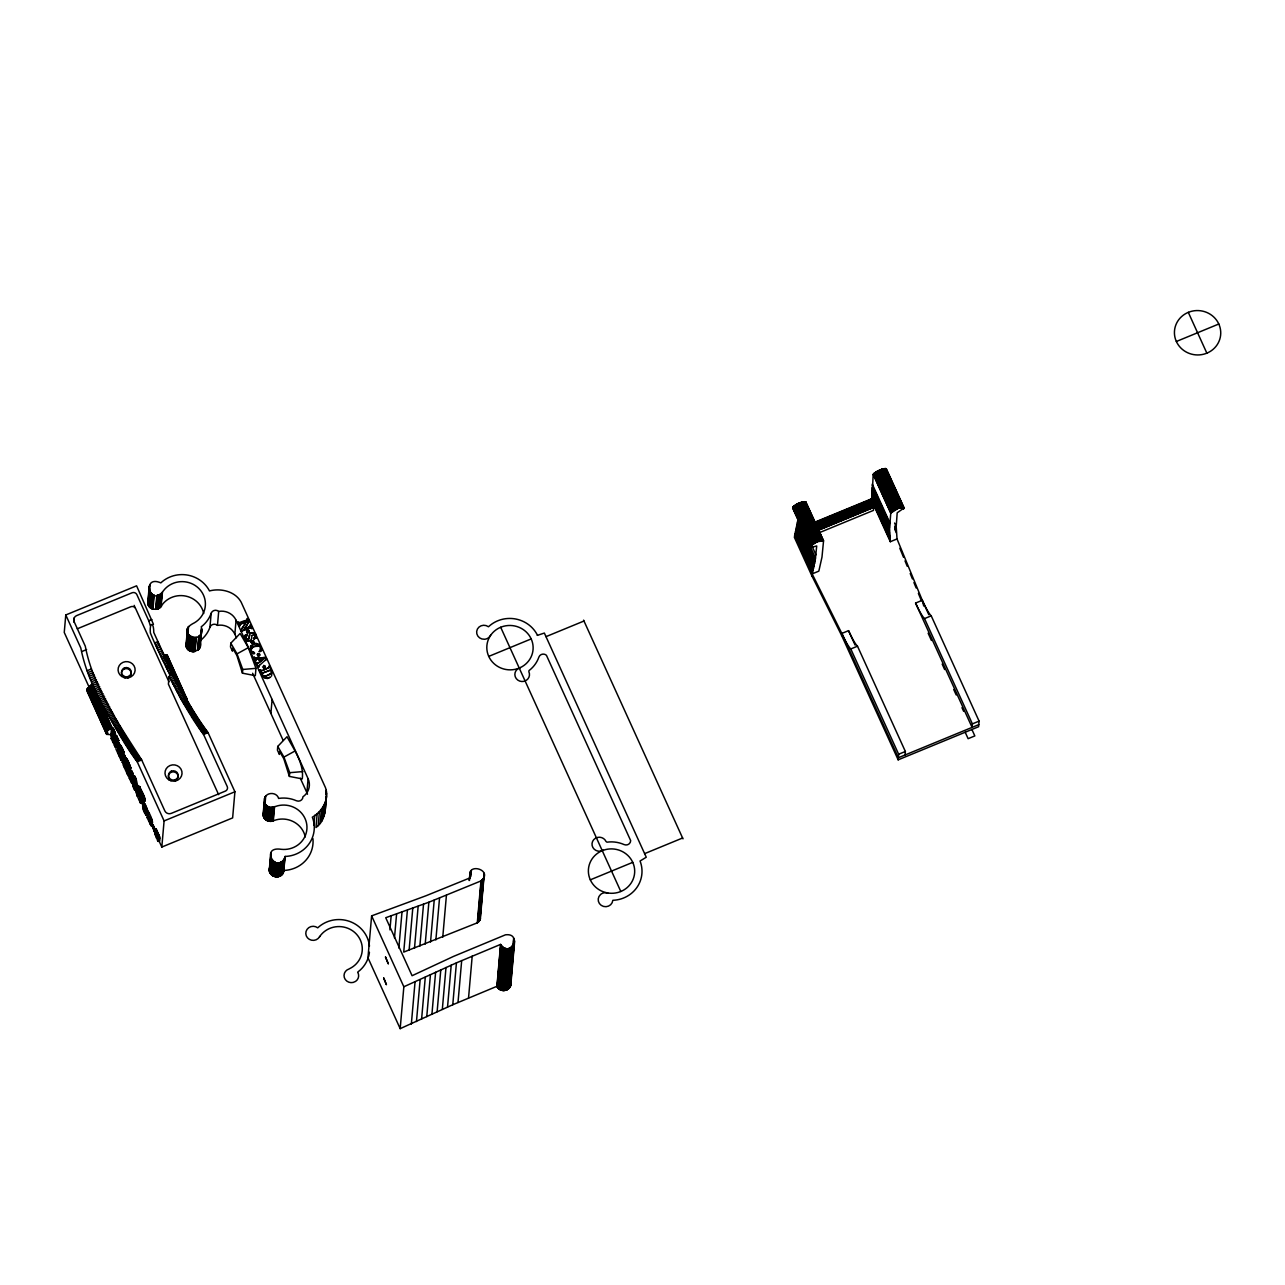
<?xml version="1.0" encoding="UTF-8"?>
<svg xmlns="http://www.w3.org/2000/svg" width="1285" height="1285" viewBox="0 0 1285 1285"><rect width="100%" height="100%" fill="white"/><g stroke="black" fill="none" stroke-linecap="round" stroke-linejoin="round"><path stroke-width="1.5" d="M124.549 758.343C123.215 752.4 122.798 759.467 125.625 757.588C123.537 755.114 118.991 753.315 119.28 747.549L120.388 747.099M261.626 650.467C261.867 647.271 261.803 652.587 259.249 651.543L260.55 648.556M126.364 762.824L126.589 761.86L130.588 770.582L127.697 761.395L130.829 768.334C127.841 771.225 124.436 762.053 128.355 762.037M140.531 791.785L141.719 791.287L143.486 795.656L141.045 796.555L142.426 798.611L140.531 791.785L140.354 794.981L142.892 800.491C149.06 802.338 140.049 789.456 139.824 786.757C137.672 786.243 140.579 794.323 138.362 790.741L139.487 790.291M139.294 789.536L140.418 789.086L139.824 786.757M793.407 508.619C792.235 504.925 802.177 501.022 805.984 502.114M890.328 541.708L889.493 529.308L890.762 513.117L898.247 508.33L904.078 507.944L897.187 512.811L896.207 526.545L897.026 538.945L890.328 541.708L872.756 503.029L872.081 496.942L873.19 474.438L881.703 469.298L885.847 468.623L885.991 470.214M143.872 803.671C144.932 801.872 147.02 809.116 147.711 810.739C147.614 815.268 146.811 804.571 144.434 807.205C151.212 824.536 139.92 808.297 143.727 805.55M118.124 739.437L117.674 743.613L118.606 745.653L119.939 745.252L118.702 742.312L116.598 743.115L116.903 739.855L118.124 739.437L118.702 740.529L117.578 740.979L117.015 739.887M142.635 805.695L144.803 811.574L143.02 803.302L146.667 812.57L147.807 811.927M155.597 832.23L155.646 831.154L154.521 831.62L156.69 837.804L155.919 833.419L156.915 835.362L156.979 834.367L154.65 830.174L155.967 828.954L159.436 836.246L159.565 840.984L158.392 839.555L161.814 847.056L232.633 817.902L234.914 791.769L208.042 732.627C185.297 702.012 169.427 666.947 153.75 632.397C153.815 621.651 149.349 621.86 150.377 632.927C155.662 646.339 165.428 665.566 169.925 674.898M113.819 739.742L113.498 742.553L113.289 738.377C113.257 740.497 115.891 739.421 114.413 737.911L114.606 742.087L114.927 739.277M130.829 768.334L127.472 759.853L126.396 758.503L125.095 759.001L133.463 781.376L132.339 781.842L128.388 771.402L128.323 775.883L131.745 783.352L133.126 783.127M115.586 743.389L115.248 746.874L111.136 738.522L111.57 733.59L112.694 733.141L116.18 741.027L115.056 741.477L115.586 743.389L116.71 742.923L116.453 741.83L115.329 742.296M116.71 742.923L116.533 745.718M154.521 831.62L157.589 840.583L159.565 840.984M254.976 636.83L254.221 634.565L252.085 635.224M112.004 728.707C114.301 725.752 114.124 735.454 112.775 731.55L111.666 732L112.341 733.141L112.004 728.499L116.18 740.835L115.586 736.353L116.694 735.903L118.702 740.529M117.417 738.393L116.694 735.903M114.22 731.39C115.457 736.642 112.502 737.863 113.096 731.84L114.22 731.39L116.598 743.115M260.566 648.106L260.309 647.174L260.55 648.395M250.254 626.293L250.27 626.02M250.029 648.925L250.655 651.334L250.912 645.696L255.795 643.255L259.65 644.797L261.626 649.391M254.864 636.91L253.948 638.886L256.036 638.115L256.004 636.107L256.133 637.007M270.011 866.652C265.112 875.872 281.865 881.349 283.744 871.262L285.077 856.453A30.487 29.202 5 0 0 312.335 817.18C321.668 812.008 329.908 799.254 325.426 787.544L241.162 602.167C235.075 590.988 220.153 588.048 209.503 590.939A30.487 29.202 5 0 0 160.834 582.876C140.82 574.299 150.57 608.704 163.597 590.522A23.178 22.198 5 0 1 199.962 589.654A23.178 22.198 5 0 1 192.621 623.755C174.005 634.34 206.58 646.467 201.263 626.791A30.487 29.202 5 0 0 211.174 613.25A4.642 4.449 5 0 1 218.691 611.419A15.677 15.018 5 0 1 236.071 620.237L308.095 778.694L306.874 792.652A15.677 15.018 5 0 1 307.484 794.242M239.829 624.301L239.765 625.104C242.512 620.286 255.265 617.796 239.813 624.59M805.856 501.953L823.557 540.792L821.982 557.112L818.834 571.134L812.136 573.897L811.943 576.001L841.659 635.529L898.167 759.837L978.608 726.716L979.09 721.126L931.223 615.836A25.202 3.437 67.6 0 1 922.277 600.304L897.026 538.945M814.786 522.192L870.941 499.062L871.696 500.797L873.607 506.643L873.447 510.402L819.107 532.777M153.461 624.333L136.596 585.815L65.776 614.969L64.25 632.445L89.725 688.487M73.775 622.036L74.128 618.053M111.136 738.522L112.261 738.056L110.687 734.651L106.687 734.377L87.155 691.41L88.312 690.559M106.687 734.377L87.219 690.671L88.376 689.868M107.346 734.281L87.284 689.981L88.44 689.178M88.488 688.471L87.348 689.274L88.472 688.824M106.719 733.992C107.731 733.092 107.844 731.663 106.944 731.55L87.412 688.583L92.102 683.877L111.634 726.844L110.912 735.084M91.813 687.17L92.102 683.877M106.944 731.55L87.444 688.23M113.658 736.642L111.666 732M112.775 731.55L111.65 732.209M118.702 742.312L116.389 744.192L115.955 749.107L119.071 755.949L120.18 755.484M117.578 740.979L115.586 736.353M124.34 668.971L124.436 667.911M120.164 752.978L119.055 753.444L118.091 749.107L119.296 751.741L121.561 750.745L120.951 748.85M119.071 755.949L117.931 750.986L119.055 753.444M119.296 751.741L116.389 744.192M119.585 757.074L120.019 752.159L122.316 759.869L121.079 760.367L119.585 757.074L120.694 756.608M120.404 751.275L117.513 743.726M121.079 760.367L121.272 758.134L123.585 765.876L124.693 765.41L125.127 760.495L123.633 757.202L122.316 759.869M128.243 677.564L128.339 676.504M123.585 765.876L124.002 760.945L122.509 757.652M127.408 774.293L124.292 767.45L124.725 762.535L125.85 762.069L128.837 768.639L127.633 770.084L126.428 767.45L127.552 767L128.596 770.39L128.5 771.321L127.392 768.864L126.267 769.329L127.408 774.293L128.612 772.847L127.392 768.864M130.925 770.341L127.392 771.787L126.428 767.45M127.633 770.084L124.725 762.535M131.086 775.192L131.439 779.24L131.6 778.244M132.339 781.842L130.556 777.907C129.608 775.578 133.03 773.184 133.254 776.815L132.146 777.264C132.757 768.061 136.692 793.568 138.266 785.81C142.266 789.006 134.7 788.396 138.443 785.553M203.721 613.491A23.178 22.198 5 0 0 185.988 596.144A23.178 22.198 5 0 0 162.376 604.48C159.87 611.274 148.658 610.712 147.759 603.259L149.205 586.394M132.018 783.593C133.463 780.766 128.243 779.208 131.343 779.112M147.887 603.982L149.622 585.366M148.112 604.689L149.783 585.044M148.401 605.38L149.638 588.723M132.74 786.034L133.865 785.569L135.648 789.52L134.54 789.97L132.74 786.034L133.174 781.103L134.299 780.654L135.487 783.272M148.578 605.701L149.799 591.742M133.367 782.372L132.194 779.561M148.771 606.022L149.992 592.064M148.98 606.327L150.2 592.369M149.205 606.632L150.425 592.658M134.009 783.93L134.299 780.654M149.446 606.922L150.666 592.947M149.702 607.195L150.923 593.22M149.976 607.452L151.196 593.477M150.265 607.693L151.485 593.734M134.54 789.97L134.716 787.866L137.109 795.64L138.218 795.174L137.334 790.002L138.555 790.034L137.431 787.577M138.266 785.81L134.797 786.966L132.275 778.758M132.146 777.264L133.11 779.449L132.548 777.618L134.122 777.088L135.728 780.637L135.985 782.292L134.78 782.726L134.25 781.714L135.375 781.248L134.234 781.906L136.772 787.496M150.554 607.933L151.791 593.959M150.875 608.142L152.096 594.184M151.196 608.351L152.417 594.377M134.797 786.966L136.082 784.589M151.518 608.528L152.754 594.57M151.871 608.704L153.092 594.73M152.224 608.849L153.445 594.891M152.578 608.994L153.798 595.019M152.947 609.106L154.168 595.132M137.897 787.046C136.499 782.469 136.965 776.718 132.419 774.759M140.531 803.157L139.294 799.27L140.515 797.728L141.736 801.712L140.531 803.157L137.415 796.314L137.848 791.399L138.973 790.934L141.96 797.503M142.137 796.363L141.013 796.828L138.362 790.741M155.597 609.379L156.818 595.421M155.967 609.347L157.188 595.389M156.352 609.299L157.573 595.324M156.722 609.218L157.943 595.26M157.091 609.122L158.312 595.164M140.595 799.72L141.703 799.254L140.515 800.651L139.551 796.314L140.756 798.949L141.864 798.483M140.756 798.949L137.848 791.399M157.461 609.01L158.681 595.051M143.486 795.656C144.884 801.663 139.487 793.102 141.719 791.287M157.814 608.881L159.035 594.923M158.167 608.737L159.388 594.778M158.505 608.576L159.725 594.602M158.842 608.383L160.063 594.425M159.163 608.19L160.384 594.232M159.469 607.982L160.689 594.007M159.774 607.741L160.994 593.782M160.047 607.5L161.268 593.541M160.32 607.243L161.541 593.284M160.577 606.97L161.798 593.011M160.818 606.697L162.038 592.722M161.043 606.391L162.472 592.128M146.667 812.57L144.546 807.109M145.799 810.947L145.414 808.891M151.132 825.982L147.084 817.565L147.518 812.65L148.626 812.184C149.783 813.357 155.051 825.95 150.425 821.741C150.65 827.267 153.863 825.789 151.534 821.292L152.465 822.737M147.084 817.565L148.193 817.115L148.626 812.184M149.124 818.529L150.345 816.971C152.77 819.91 146.635 819.589 150.714 817.822M150.345 816.971L150.779 819.107M154.859 829.419L155.196 830.624L154.088 831.09L151.903 825.259L153.011 824.809L157.702 835.057L158.264 841.514M185.506 699.618L186.662 698.799L167.178 655.141L163.998 655.254L176.206 682.11M155.196 830.624L153.011 824.809M154.088 831.09L156.336 829.339M156.915 832.23L155.967 828.954M157.493 833.499L158.119 834.688M161.814 847.056L164.094 820.922L137.222 761.78C114.686 726.684 88.842 689.001 80.81 648.058L65.776 614.969M171.258 772.205L171.355 771.145A4.883 4.674 5 0 1 178.165 775.899A4.883 4.674 5 0 1 170.503 779.24A4.883 4.674 5 0 1 171.258 771.193M199.946 641.89C204.347 651.286 187.289 655.8 186.004 645.648L187.514 628.429M186.148 646.371L187.787 627.739M186.389 647.062L188.14 627.096M186.534 647.415L187.755 633.441M187.819 632.766L188.172 628.783M186.871 648.074L187.915 633.778M188.044 632.461L188.558 626.486M175.178 780.798L175.258 779.738M187.064 648.379L188.285 634.421M187.289 648.684L188.51 634.726M187.514 648.989L188.734 635.015M187.755 649.262L188.991 635.304M188.028 649.535L189.248 635.577M188.301 649.792L189.521 635.834M188.59 650.033L189.811 636.075M188.895 650.258L190.116 636.3M189.2 650.483L190.421 636.509M189.537 650.676L190.758 636.701M189.875 650.852L191.096 636.894M190.212 651.013L191.433 637.055M190.565 651.158L191.786 637.199M185.442 700.309L186.598 699.506L185.474 699.956M167.178 655.141L186.678 698.462L181.827 700.55L180.285 697.755L169.09 676.44L173.539 674.609M190.919 651.286L192.14 637.328M191.288 651.399L192.509 637.44M191.658 651.495L192.879 637.521M192.043 651.559L193.264 637.601M192.413 651.607L193.633 637.649M192.798 651.656L194.019 637.681M193.184 651.656L194.404 637.697M193.569 651.656L194.79 637.697M193.955 651.64L195.175 637.665M194.324 651.591L195.545 637.633M194.71 651.527L195.93 637.569M195.079 651.447L196.3 637.488M197.488 650.387L198.709 636.412M197.794 650.162L199.014 636.203M198.099 649.921L199.32 635.963M198.372 649.68L199.593 635.722M198.645 649.423L199.866 635.449M198.886 649.134L200.348 634.886M199.336 648.556L200.572 634.581M199.544 648.25L200.958 633.955M201.086 632.605L201.424 628.606M199.898 647.592L201.536 628.959M200.171 646.917L201.697 629.682M200.042 640.765A30.487 29.202 5 0 0 209.953 627.225L211.174 613.25M236.456 637.762L234.85 634.212A15.677 15.018 5 0 0 217.47 625.377L218.691 611.419M230.818 643.175L230.497 646.901L232.457 651.19L232.713 648.283L236.874 655.462L242.447 673.179L255.329 675.669L255.972 668.345L248.326 647.64L240.118 633.473L230.818 643.175L237.018 653.856L242.769 669.469L242.447 673.179M234.85 634.212L236.071 620.237M237.837 622.181L239.444 626.068M238.737 622.839C260.116 614.76 241.05 626.18 238.368 621.972M241.837 631.337C236.456 631.594 266.541 622.695 241.869 631.047M246.591 621.121L242.206 628.381L245.692 622.791M244.359 629.184L248.439 622.438L244.359 629.184L249.949 626.421M244.616 637.649C243.877 634.71 247.25 644.315 244.648 637.36M244.776 635.497L247.138 634.356L245.869 637.055L247.475 635.256M247.25 619.434C246.206 618.005 250.511 620.045 248.423 622.727M247.282 619.241L247.202 618.422M247.266 639.288L245.869 638.227L247.973 639.175M248.969 632.654L249.274 631.963C247.555 633.939 245.403 631.947 248.985 632.365M246.479 640.765C253.996 639.368 251.491 641.89 246.479 640.765L245.949 640.01M247.138 634.356L244.76 635.77M247.443 630.357C249.788 631.995 249.113 629.409 246.945 630.935M249.242 627.096L244.391 628.911M250.109 624.815L250.27 625.779M249.258 637.231L249.129 638.035L249.563 634.822L249.226 637.521M251.362 632.734C246.784 634.79 257.369 630.485 255.988 636.396M252.229 628.477C249.997 623.321 253.643 631.063 250.96 627.546M251.314 628.092L251.715 628.686M250.398 646.58L254.655 643.657L259.65 644.797M251.282 642.596L251.266 641.343L252.005 643.287L253.836 642.259M251.988 632.557L255.249 634.276M251.539 640.942L253.498 640.862L251.25 641.633M251.587 643.014L251.185 641.825M251.073 652.105C253.98 654.964 256.631 652.443 251.796 651.64C257.98 653.374 252.278 655.719 250.687 651.045M251.539 650.852L251.796 651.64M251.667 648.459C251.86 645.247 261.594 646.837 259.104 645.937C255.522 644.363 250.302 648.283 251.314 650.579M254.864 635.352L253.691 634.356M253.563 642.661L253.82 642.532M253.948 638.886L253.659 638.051M254.832 637.199L254.575 637.585M253.82 657.326C256.325 657.631 250.607 659.43 265.369 657.31C268.918 659.494 261.915 662.225 266.541 659.077M266.509 659.366L265.352 657.599L255.49 658.145L254.334 657.117M256.036 638.115L253.98 638.597M255.827 660.394L255.667 659.735M255.651 660.024L255.811 660.683M259.988 661.871L258.703 658.707L256.036 658.996L258.671 658.98L259.988 661.871L257.899 663.446L256.711 662.674M259.779 655.109L257.948 656.137L257.193 654.483M257.096 663.205L256.743 662.385M257.964 653.503L259.008 653.744L257.466 654.081M258.253 667.445C256.101 661.373 258.574 669.694 258.751 666.401M257.899 663.446L260.02 661.598M258.462 656.217L259.49 655.8M259.249 651.543L261.658 650.194M259.843 654.916L259.747 654.145M258.783 667.22L259.361 665.277L258.799 666.256M259.682 658.627L263.859 658.338L259.682 658.627L260.726 661.229L263.843 658.611M259.554 669.951L260.662 672.553L259.554 669.951L261.481 670.609L260.084 669.742M260.726 661.229L263.859 658.338M261.706 675.027L266.075 678.271L270.589 677.179L267.425 678.528L264.18 677.902L260.694 672.264M262.06 673.966C261.481 677.87 274.107 675.492 270.605 670.192M262.285 670.593L268.565 667.702L264.116 669.838M262.525 666.867L263.875 668.136L265.208 667.011M265.16 666.048L265.176 667.3C264.469 664.409 261.835 665.228 265.256 666.835M262.461 674.721L262.188 673.902M270.493 669.967L262.429 673.083L270.476 670.256M263.875 668.136L264.903 667.702M265.593 676.199L270.573 673.661M268.983 667.333L268.533 667.991M268.918 666.192L269.063 667.124M271.52 676.119L272.083 672.103L269.416 665.951M283.166 740.433L270.894 713.416L272.115 699.442M305.284 836.92A23.178 22.198 5 0 0 274.444 820.392C270.075 822.978 263.521 820.296 263.104 814.995L264.549 798.483C266.204 791.849 276.869 791.817 278.62 798.451L279.247 798.338A30.487 29.202 5 0 1 296.401 800.748A4.642 4.449 5 0 0 302.955 796.78A15.677 15.018 5 0 0 308.095 778.694M263.216 815.734L264.79 797.792M263.409 816.441L265.112 797.134M263.682 817.132L265.288 796.812M263.843 817.469L265.706 796.202M264.019 817.79L265.24 803.816L264.549 798.483M264.212 818.095L265.24 803.816M264.662 818.706L265.433 804.137M264.903 818.979L265.658 804.442M265.176 819.252L266.14 805.02M265.449 819.509L266.397 805.293M265.738 819.75L266.67 805.55M266.043 819.975L266.959 805.791M266.348 820.199L267.264 806.016M266.686 820.392L267.569 806.225M267.023 820.569L267.906 806.418M267.36 820.729L268.244 806.611M267.714 820.874L268.581 806.771M268.067 821.003L268.934 806.916M268.437 821.115L269.288 807.044M268.806 821.211L269.657 807.157M269.191 821.276L270.027 807.237M269.561 821.324L270.412 807.317M269.946 821.372L271.167 807.398L275.665 806.418A23.178 22.198 5 0 1 306.794 824.681A23.178 22.198 5 0 1 281.238 849.305C258.654 845.851 277.801 876.322 285.206 856.453M270.332 821.372L271.553 807.414M270.717 821.372L271.938 807.414M271.103 821.356L272.324 807.382M277.753 746.408L277.431 750.135L279.375 754.423L279.632 751.5L283.792 758.696L289.382 776.413L302.248 778.903C304.336 763.627 293.912 749.605 287.037 736.707L277.753 746.408L283.937 757.09L289.703 772.687L289.382 776.413M271.472 821.308L272.693 807.349M271.858 821.243L273.079 807.285M272.227 821.163L273.448 807.205M272.597 821.067L273.817 807.109M272.95 820.954L274.187 806.98M273.32 820.81L274.54 806.851M269.272 870.202L270.701 854.059M269.432 871.294L270.926 853.368M269.641 872.001L271.231 852.694M269.77 872.354L270.99 858.396M270.091 873.029L271.135 858.733M270.268 873.35L271.488 859.376M270.476 873.655L271.697 859.697M270.701 873.961L271.922 860.002M270.926 874.25L272.147 860.291M271.183 874.523L272.404 860.564M271.456 874.796L272.677 860.838M271.729 875.053L272.95 861.079M272.018 875.278L273.255 861.319M272.34 875.503L273.56 861.544M272.645 875.711L273.866 861.753M272.982 875.904L274.203 861.946M273.32 876.081L274.54 862.106M273.673 876.241L274.894 862.267M274.026 876.37L275.247 862.412M274.38 876.498L275.6 862.54M274.749 876.595L275.97 862.637M275.118 876.691L276.339 862.717M275.504 876.755L276.725 862.781M275.889 876.804L277.11 862.829M276.259 876.82L277.48 862.861M276.644 876.836L277.865 862.861M277.03 876.82L278.251 862.861M277.415 876.788L278.636 862.829M277.785 876.739L279.006 862.781M278.17 876.675L279.391 862.717M278.54 876.595L279.761 862.62M278.909 876.482L280.13 862.524M279.263 876.354L280.483 862.396M279.616 876.225L280.837 862.251M279.969 876.065L281.19 862.09M280.291 875.888L281.511 861.914M280.628 875.695L281.849 861.721M280.933 875.487L282.154 861.512M281.238 875.262L282.459 861.287M281.527 875.021L282.748 861.046M281.8 874.764L283.278 860.532M282.298 874.218L283.535 860.259M282.539 873.928L283.76 859.954M282.748 873.623L284.162 859.344M283.118 872.981L284.515 858.685M283.423 872.306L284.885 857.657M313.861 825.211L314.745 815.236M317.186 813.566L315.965 827.524C327.032 819.766 325.346 804.892 326.502 793.214M318.182 825.58L319.403 811.622M320.142 823.412L321.362 809.438M321.828 821.019L323.049 807.044M323.194 818.449L324.414 804.49M325.796 794.339L326.133 790.355M324.238 815.75L325.458 801.776M324.928 812.939L326.502 796.106M500.588 944.395C509.695 959.204 522.995 932.685 505.455 934.821L453.509 956.409L412.083 975.717L385.725 917.715L428.869 902.215L480.959 880.948C494.436 870.057 465.475 861.319 470.294 877.767L425.945 895.773L371.622 915.868L367.96 957.775L400.181 1028.659L452.77 1004.741L496.926 986.302L500.588 944.395L456.432 962.851L403.843 986.768L400.181 1028.659M389.933 929.858L391.154 915.884M394.479 937.97L396.583 914.02M398.848 948.041L401.996 912.125M407.393 910.214L403.731 952.105L477.297 922.839L480.413 918.823L479.899 913.812M409.112 950.145L412.774 908.254M414.493 948.169L418.155 906.278M411.345 1024.065L415.023 982.174M419.858 946.162L423.52 904.255M416.468 1021.543L420.147 979.652M425.207 944.106L428.869 902.215M421.608 1019.053L425.287 977.162M430.539 942.034L434.218 900.142M426.765 1016.596L430.427 974.705M435.872 939.929L439.534 898.038M431.937 1014.17L435.599 972.279M442.763 937.151L446.425 895.26M437.125 1011.761L440.787 969.87M442.329 1009.4L445.991 967.509M447.533 1007.055L451.212 965.163M452.77 1004.741L456.432 962.851M458.006 1002.461L461.684 960.57M469.17 880.53L470.053 872.74M469.491 880.386L470.342 872.065M470.165 875.728L470.696 871.407M470.551 875.085L470.888 871.102M470.824 876.498L471.354 870.507M468.543 997.979L472.205 956.088M477.297 922.839L480.959 880.948M477.618 922.646L481.281 880.755M477.924 922.421L481.586 880.53M478.213 922.18L481.875 880.289M478.502 921.939L482.164 880.048M478.759 921.682L482.421 879.775M479.016 921.393L482.919 879.213M479.466 920.815L483.128 878.924M479.674 920.494L483.513 878.281M480.028 919.851L484.108 873.286M480.301 919.16L484.252 874.009M510.82 982.174C512.763 990.076 500.347 993.851 497.086 986.623L500.748 944.732M497.263 986.96L500.925 945.069M497.472 987.265L501.134 945.374M497.68 987.571L501.343 945.68M497.905 987.876L501.584 945.985M498.162 988.149L501.825 946.258M498.419 988.422L502.082 946.531M498.692 988.679L502.355 946.788M498.982 988.92L502.66 947.029M499.287 989.161L502.949 947.254M499.608 989.37L503.27 947.479M499.929 989.562L503.591 947.671M500.267 989.739L503.929 947.848M500.604 989.9L504.282 948.009M500.957 990.044L504.636 948.153M501.327 990.173L504.989 948.282M501.696 990.285L505.358 948.394M502.066 990.382L505.728 948.491M502.435 990.446L506.113 948.555M502.821 990.51L506.483 948.603M503.206 990.542L506.868 948.651M503.591 990.558L507.254 948.667M503.977 990.542L507.639 948.651M504.346 990.526L508.025 948.635M504.732 990.478L508.394 948.587M505.117 990.414L508.78 948.523M505.487 990.333L509.149 948.442M505.856 990.237L509.519 948.346M506.21 990.125L509.888 948.234M506.563 989.98L510.241 948.089M506.916 989.836L510.579 947.944M507.254 989.659L510.916 947.768M507.591 989.482L511.253 947.575M507.896 989.273L511.575 947.382M508.201 989.048L511.88 947.157M508.507 988.824L512.169 946.916M508.78 988.567L512.442 946.676M509.053 988.31L512.715 946.419M509.294 988.036L512.972 946.129M513.325 942.21L513.679 938.211M509.535 987.747L513.422 945.551M513.325 944.523L513.855 938.532M509.952 987.137L514.016 938.869M510.145 986.816L514.289 939.56M510.466 986.141L514.482 940.283M510.787 985.097L514.626 941.375M797.953 519.493L794.371 537.323L811.943 576.001M978.784 724.628L898.343 757.748L841.836 633.425L812.136 573.897L815.268 559.875L816.714 545.948L811.783 547.298L810.241 546.366L817.083 541.74L823.557 540.792M841.659 635.529L841.836 633.425L848.55 630.662A25.202 3.437 67.6 0 0 857.497 646.194L905.363 751.484L905.058 754.986M870.652 502.323L870.941 499.062M898.167 759.837L898.649 754.247L850.798 648.957A25.202 3.437 67.6 0 1 841.836 633.425M915.579 603.067A25.202 3.437 67.6 0 0 924.525 618.599L972.392 723.889L972.086 727.39L915.579 603.067L922.277 600.304L923.722 606.006M169.09 676.44L168.399 684.118L218.643 794.66M262.028 673.147L262.172 674.191M251.603 638.388L251.924 635.706M133.736 777.072L134.234 778.983L132.307 779.995M120.87 747.067L120.662 745.477L123.97 752.127L122.862 752.592C113.739 731.101 127.119 768.173 119.28 747.549M246.688 631.063L246.704 632.316M249.242 632.252L249.226 630.999M244.568 636.637L244.696 635.706M283.744 871.262L283.856 870.427A30.487 29.202 5 0 0 312.93 838.591M245.885 636.766L245.837 638.516M138.7 787.223L144 801.454L142.892 800.491M146.394 815.477L147.727 813.823L145.655 806.643M151.357 823.203L147.518 812.65M149.654 819.557L149.221 817.437M251.266 639.657L251.539 638.613M122.766 755.66L120.629 748.255L122.685 752.946L122.396 751.323M123.858 752.833C117.931 737.927 126.653 759.869 122.734 753.669M249.161 637.745L248.567 639.095M249.547 635.111L249.836 634.083M106.976 731.197L111.634 726.844M148.401 599.34L147.759 603.259M369.47 946.145A30.487 29.202 5 0 0 349.504 921.377A30.487 29.202 5 0 0 317.732 927.834A7.324 7.003 5 0 0 307.067 929.376A7.324 7.003 5 0 0 309.3 939.335A7.324 7.003 5 0 0 319.547 936.765L319.724 936.428M241.05 630.405L242.223 628.092M186.919 641.054L186.004 645.648M264.067 810.771L263.104 814.995M490.629 635.304A23.178 22.198 5 0 0 492.251 661.839A23.178 22.198 5 0 0 519.236 668.072L520.345 667.59A23.178 22.198 5 0 0 527.685 633.489A23.178 22.198 5 0 0 491.32 634.356L490.388 635.641A7.324 7.003 5 0 1 484.541 639.255L481.875 638.966A7.324 7.003 5 0 1 477.426 629.04A7.324 7.003 5 0 1 488.396 626.727L488.557 626.711A30.487 29.202 5 0 1 537.226 634.774L537.483 635.32M319.547 936.765L319.788 936.428A23.178 22.198 5 0 1 356.459 934.163A23.178 22.198 5 0 1 349.504 968.697L349.135 968.938A7.324 7.003 5 0 0 344.316 977.532A7.324 7.003 5 0 0 353.182 982.431L355.608 981.371A7.324 7.003 5 0 0 357.696 972.215L358.162 971.749A30.487 29.202 5 0 0 368.056 958.208M119.874 745.332L118.798 743.164M125.593 757.973L124.581 755.098M130.46 771.305C131.921 775.979 133.624 774.277 131.793 770.92M138.186 788.749L139.535 788.347M891.035 512.699L873.575 473.876M132.548 777.618L134.877 782.742M259.329 665.566L264.71 660.57M237.018 653.856L248.326 647.64M283.937 757.09L295.245 750.874M520.345 667.59L519.236 668.072A7.324 7.003 5 0 0 515.253 676.761A7.324 7.003 5 0 0 524.023 681.323L526.432 680.247A7.324 7.003 5 0 0 528.874 671.766L528.986 670.625A30.487 29.202 5 0 0 538.897 657.085A4.642 4.449 5 0 1 546.414 655.254L630.678 840.631A4.642 4.449 5 0 1 624.125 844.582A30.487 29.202 5 0 0 606.97 842.173L606.022 841.482A7.324 7.003 5 0 0 597.846 837.354L595.373 838.302A7.324 7.003 5 0 0 592.867 847.49A7.324 7.003 5 0 0 602.247 850.686L603.372 850.252A23.178 22.198 5 0 1 634.517 868.515A23.178 22.198 5 0 1 608.945 893.139L607.323 892.914A7.324 7.003 5 0 0 600.561 894.488L598.955 896.528A7.324 7.003 5 0 0 603.5 906.423A7.324 7.003 5 0 0 612.8 900.399L612.913 900.287A30.487 29.202 5 0 0 640.058 861.014L646.259 857.24L544.358 633.055L537.355 635.368M77.293 628.799L130.829 606.745A3.662 3.502 5 0 1 135.648 608.592L168.929 681.789M148.803 620.848L151.919 619.563L148.851 620.976L136.869 594.634A3.662 3.502 5 0 0 132.05 592.787L76.666 615.595A4.883 4.674 5 0 0 74.161 621.731L85.292 646.21C93.05 687.218 119.328 724.82 141.687 759.949L164.849 810.915A4.883 4.674 5 0 0 171.274 813.373L225.325 791.126A3.662 3.502 5 0 0 227.22 786.516L203.576 734.458L181.827 700.55M82.128 651.415L86.609 649.567M86.978 670.786L91.444 668.939M154.682 642.918L157.798 641.633M87.814 672.617L92.279 670.77M155.517 644.733L158.633 643.448M88.649 674.432L93.114 672.585M156.336 646.548L159.469 645.263M89.468 676.231L93.95 674.4M157.172 648.363L160.288 647.078M90.303 678.03L94.769 676.199M158.007 650.162L161.123 648.877M91.139 679.829L95.604 677.982M158.842 651.945L161.958 650.66M91.974 681.596L96.439 679.765M159.677 653.728L162.793 652.443M92.809 683.379L97.275 681.532M160.496 655.495L163.629 654.21M93.644 685.13L98.11 683.299M161.332 657.261L164.448 655.976M166.038 655.944L167.146 655.495M87.412 688.583L88.52 688.117M166.006 656.298L167.13 655.832L165.974 656.651M165.942 656.988L167.066 656.539L165.91 657.342M94.464 686.881L98.945 685.05M162.167 659.012L165.283 657.727M87.284 689.981L88.408 689.515M87.219 690.671L88.344 690.222M95.299 688.632L99.764 686.784M163.002 660.747L166.118 659.462M96.134 690.35L100.599 688.519M163.821 662.482L166.954 661.197M96.953 692.069L101.435 690.238M164.657 664.2L167.773 662.915M97.788 693.772L102.254 691.94M165.492 665.903L168.608 664.618M98.608 695.474L103.089 693.627M166.311 667.606L169.427 666.321M99.443 697.161L103.908 695.313M167.146 669.276L170.262 667.991M100.262 698.831L104.728 696.984M167.966 670.947L171.082 669.662M101.081 700.486L105.563 698.638M168.785 672.617L171.901 671.332M101.917 702.124L106.382 700.293M169.604 674.256L172.72 672.971M102.736 703.762L107.201 701.931M103.539 705.385L108.02 703.538M169.909 678.062L174.358 676.215M104.358 706.991L108.823 705.144M170.712 679.669L175.178 677.821M105.177 708.581L109.643 706.734M171.531 681.259L175.997 679.412M105.98 710.155L110.446 708.308M172.335 682.833L176.8 681.002M106.784 711.713L111.265 709.882M173.154 684.391L177.603 682.56M107.603 713.271L112.068 711.424M173.957 685.949L178.406 684.102M108.406 714.797L112.871 712.95M174.76 687.475L179.209 685.644M109.193 716.307L113.658 714.476M175.547 688.985L180.012 687.154M109.996 717.817L114.461 715.97M176.35 690.495L180.816 688.664M110.783 719.295L115.248 717.464M177.137 691.972L181.603 690.141M111.57 720.773L116.035 718.925M177.94 693.45L182.39 691.619M112.357 722.218L116.823 720.387M178.711 694.896L183.177 693.065M113.144 723.664L117.61 721.817M179.498 696.341L183.964 694.494M113.915 725.077L118.397 723.246M180.285 697.755L184.735 695.924M114.702 726.491L119.168 724.644M181.056 699.168L185.506 697.321M115.473 727.872L119.939 726.025M112.261 729.35L113.385 728.9M185.538 699.265L186.662 698.799M112.47 729.912L113.594 729.462M112.598 730.362L113.722 729.896M112.63 730.651L113.979 729.96L113.128 728.033M116.228 729.237L120.694 727.39M182.582 701.915L187.048 700.084M185.377 701.016L186.534 700.197L184.092 694.832M112.02 732.739L113.144 732.289M116.999 730.587L121.465 728.74M183.353 703.264L187.819 701.433M112.389 732.916L113.498 732.45M112.229 733.092L113.449 732.675M113.787 732.402L114.911 731.952L113.979 729.96M114.911 731.952L115.232 733.141L112.598 734.297M117.754 731.92L122.22 730.073M184.108 704.598L188.574 702.766M112.951 734.506L114.076 734.04M113.064 734.924L114.172 734.458M118.509 733.237L122.975 731.39M184.863 705.915L189.329 704.068M113.289 735.534L114.397 735.068M113.674 736.417L114.783 735.968M119.248 734.522L123.713 732.691M185.602 707.2L190.068 705.369M115.57 736.578L116.694 736.112M115.939 737.413L117.047 736.947M119.987 735.807L124.468 733.96M186.357 708.485L190.806 706.638M113.69 739.293L114.799 738.843M116.164 738.024L117.272 737.558M116.582 738.586L117.69 738.12M120.726 737.06L125.207 735.229M187.096 709.738L191.545 707.907M111.57 733.59L114.67 740.481L115.778 740.032M113.016 741.622L114.124 741.156M121.465 738.297L125.93 736.466M187.819 710.974L192.284 709.143M117.224 740.24L118.332 739.791M113.321 742.28L114.445 741.814M117.594 740.786L118.718 740.321M122.187 739.517L126.669 737.686M188.558 712.195L193.007 710.364M116.646 742.039L117.754 741.573M115.505 742.923L117.722 742.264M122.91 740.722L127.392 738.875M189.28 713.4L193.73 711.553M117.545 743.164L118.862 742.457M117.594 742.778L119.071 742.81M117.947 743.276L119.328 743.34M114.365 745.557L115.489 745.091M117.867 744.176L118.991 743.71M123.633 741.895L128.098 740.064M189.987 714.572L194.453 712.741M119.907 744.947L118.606 745.653L119.585 743.935M118.124 744.77L119.248 744.304M114.927 746.553L116.228 746.344L115.12 746.81M118.654 744.947L119.778 744.497M118.381 745.284L119.505 744.834M115.248 746.874L116.373 746.408M124.34 743.051L128.821 741.22M190.71 715.729L195.159 713.898M119.473 746.071L120.774 745.509M119.489 746.344L120.951 745.686M125.047 744.192L129.512 742.361M191.401 716.869L195.866 715.038M119.537 746.681L121.192 746.007M120.356 746.938L121.465 746.489M125.753 745.316L130.219 743.485M192.107 717.994L196.573 716.163M120.678 747.565L121.802 747.099M119.28 748.657L120.388 748.207M119.36 748.914L120.485 748.448M121.047 748.304L122.171 747.838M120.26 748.994L122.075 748.079M126.444 746.424L130.909 744.577M192.798 719.102L197.264 717.255M118.011 750.038L119.136 749.589L120.244 752.046M119.842 749.316L121.898 748.641M121.208 749.01L122.332 748.545M121.465 749.187L122.573 748.721M120.115 750.279L122.573 749.075M119.376 750.761L120.501 750.295M121.143 750.119L122.252 749.653M127.135 747.501L131.6 745.653M193.489 720.178L197.954 718.331M120.115 750.858L121.224 750.408M121.722 750.151L122.846 749.701M122.059 750.536L123.167 750.087M127.809 748.545L132.275 746.713M194.163 721.222L198.629 719.391M122.027 750.954L123.151 750.488M119.136 752.512L123.28 750.922M122.493 751.613L123.617 751.163M120.822 752.528L121.947 752.062M122.284 751.805L123.408 751.339M121.095 752.673L123.488 751.757M128.484 749.589L132.949 747.741M194.854 722.266L199.303 720.435M121.995 752.464L123.119 751.998M121.368 753.155L123.97 752.127M121.561 753.395L123.328 752.592M129.159 750.601L133.624 748.769M195.513 723.278L199.978 721.447M119.152 754.954L120.276 754.504M121.609 754.134L123.617 753.46M121.947 754.729L123.055 754.279M129.817 751.596L134.282 749.749M196.171 724.274L200.637 722.443M121.513 755.452L123.858 754.343M122.814 755.195L123.938 754.729M122.46 755.5L123.938 755.034M130.476 752.576L134.941 750.729M196.83 725.254L201.295 723.407M123.28 755.805L124.388 755.339M123.681 755.917L124.79 755.452M123.408 756.255L124.516 755.789M123.938 756.447L125.047 755.982M131.118 753.524L135.6 751.677M197.488 726.202L201.938 724.354M123.601 756.801L124.725 756.351M123.858 757.395L125.304 756.576M131.761 754.44L136.242 752.608M198.131 727.117L202.58 725.286M124.388 757.588L125.512 757.122M124.115 757.925L125.223 757.475M124.324 758.279L125.625 757.588M132.403 755.355L136.869 753.508M198.757 728.033L203.223 726.186M124.998 759.307L126.669 758.712M133.03 756.239L137.495 754.391M199.384 728.916L203.849 727.085M125.014 759.821L126.396 758.503M125.095 759.001L127.038 759.162M124.002 760.945L126.123 759.371M133.656 757.09L138.121 755.259M200.01 729.768L204.476 727.936M125.914 759.628L127.472 759.853M122.011 762.423L123.119 761.957M125.304 761.362L126.235 760.045M134.266 757.941L138.732 756.094M200.621 730.619L205.086 728.772M126.348 760.302L127.97 760.736M125.609 762.342L127.89 761.459M126.38 762.326L128.114 761.684M134.877 758.744L139.342 756.913M201.231 731.422L205.68 729.591M126.846 761.202L127.408 762.31L128.516 761.844M125.994 763.483L127.103 763.017L128.163 765.699M135.471 759.547L139.936 757.7M201.825 732.225L206.291 730.394M126.444 763.402L128.629 762.487M126.572 764.029L128.918 763.033M127.408 762.31L128.018 763.595L129.126 763.129M136.065 760.318L140.531 758.471M202.42 732.996L206.869 731.149M128.082 764.077L129.191 763.611M126.476 764.752L127.874 764.254M136.644 761.057L141.109 759.226M202.998 733.735L207.463 731.904M126.974 765.426L128.098 764.961M128.564 765.217L129.865 764.784M127.054 766.149L128.355 765.667M137.222 761.78L141.687 759.949M203.576 734.458L208.042 732.627M124.292 767.45L125.416 767L124.693 765.41M128.773 765.731L129.881 765.282M127.52 766.84L128.629 766.374M128.934 766.245L130.058 765.78M128.837 767.209L129.721 768.799L129.255 766.502L130.379 766.037M127.809 767.53L128.934 767.065M126.348 768.382L127.472 767.932M129.207 767.209L130.331 766.743M128.114 768.157L129.223 767.691M128.163 768.639L130.877 767.322M127.713 769.105L129.512 768.237M126.171 770.406L127.295 769.956M128.532 769.41L129.994 769.04M128.645 769.137L130.379 769.506M127.472 770.855L128.596 770.39M129.255 769.956L130.62 769.603M129.078 770.438L130.203 769.972M128.612 771.594L130.588 770.582M128.934 772.028L130.058 771.578M130.492 771.626L131.6 771.161M127.488 773.297L128.612 772.847M130.893 771.739L132.002 771.273M129.351 772.751L131.729 771.61M1176.353 341.489L1218.806 324.013M131.15 772.253L132.259 771.803M130.813 772.622L131.921 772.157M128.002 774.277L129.126 773.827L129.512 770.068M129.849 773.698L132.516 772.397M128.098 775L129.207 774.55M131.327 773.747L132.708 772.944M131.729 773.859L132.837 773.393M131.536 774.1L132.66 773.634M130.395 774.871L132.869 773.698M128.323 775.883L129.432 775.417M130.524 776.172L132.692 775.273M130.604 776.445L132.885 775.594M131.118 776.525L133.126 775.819M129.287 778.485L131.664 777.441L131.488 775.337M133.495 776.622L134.973 776.14M130.219 779.577L129.785 778.533L130.909 778.084M129.881 778.838L135.102 777.184L135.6 779.947L134.475 780.413L133.19 777.553M132.596 777.923L133.72 777.457M130.058 779.24L131.166 778.774M133.977 777.634L135.102 777.184M132.805 778.469L133.929 778.003M132.082 779.144L133.206 778.694M133.142 779.256L134.25 778.806M134.909 778.806L136.033 778.341M132.403 780.686L133.512 780.22M135.037 779.561L136.162 779.096M130.701 781.585L131.825 781.135M132.387 781.376L133.495 780.911M135.198 780.38L136.306 779.915M134.62 781.103L135.728 780.637M132.259 782.838L133.383 782.196M134.588 782.388L135.985 782.292M134.78 782.726L135.969 781.987M134.957 785.055L136.676 784.332M136.162 785.392L137.27 784.926M136.242 785.745L137.35 785.28M136.355 786.147L137.479 785.697M137.174 785.874L138.668 785.922M137.27 786.709L138.378 786.259M136.788 787.303L138.925 786.436M137.543 786.372L138.057 787.496L139.824 786.982M138.411 788.813L139.374 787.593M138.378 788.508L140.145 787.769M139.246 788.813L140.354 788.347M137.109 795.64L136.226 790.468L137.334 790.002M139.31 789.215L140.434 788.749M136.226 790.468L138.555 790.034M139.969 790.034L141.077 789.568M138.346 790.95L139.455 790.484M138.732 791.496L139.84 791.03M140.788 792.09L141.896 791.624M140.9 792.347L142.025 791.897M141.286 792.909L142.41 792.46M139.647 793.793L140.772 793.343M141.511 793.745L142.619 793.279M141.414 794.146L140.306 794.756L141.414 794.307M137.415 796.314L138.539 795.865M140.354 794.981L141.478 794.515M141.8 794.483L142.924 794.034M140.467 795.27L141.575 794.805M142.105 794.773L143.229 794.307M140.611 795.624L141.736 795.158M140.74 795.897L141.864 795.431M142.105 795.303L143.213 794.837M142.523 795.752L143.631 795.286M141.366 797.182L144.032 796.314M140.836 797.969L142.78 797.278M142.667 797.583L143.791 797.118M139.294 799.27L140.418 798.804M141.944 798.178L143.069 797.712M142.201 798.467L144.434 797.439M142.426 798.611L143.711 798.065M142.089 799.061L143.213 798.595M488.734 656.41L531.187 638.918M814.947 522.529L871.102 499.399M143.711 799.141L144.819 798.676M813.276 523.621L871.246 499.753M142.523 799.864L143.647 799.415M143.856 799.736L144.98 799.286M813.437 523.975L871.407 500.106M815.397 523.573L871.551 500.443M143.984 800.298L145.093 799.832M815.541 523.927L871.696 500.797M140.611 802.161L141.736 801.712M143.229 801.021L145.173 800.33M815.686 524.28L871.84 501.166M144.049 801.181L145.173 800.732M143.599 801.438L145.109 800.989M815.83 524.633L871.985 501.519M815.959 524.987L872.113 501.873M816.103 525.34L872.258 502.226M545.98 636.653L583.968 621.024M816.232 525.693L872.386 502.563M142.844 803.318L144.129 802.852M816.344 526.031L872.515 502.917M142.747 803.687L143.856 803.221M816.473 526.368L872.627 503.254M143.31 803.655L144.418 803.189M816.585 526.705L872.74 503.591M816.698 527.043L872.852 503.913M143.711 804.33L144.819 803.88M816.81 527.364L872.965 504.234M816.907 527.669L873.061 504.539M817.003 527.974L873.158 504.844M142.603 806.016L145.334 804.86M817.083 528.264L873.238 505.15M817.164 528.553L873.318 505.423M142.603 806.595L143.727 806.129M817.228 528.81L873.382 505.696M817.292 529.067L873.463 505.953M142.683 807.221L143.808 806.755M817.356 529.324L873.511 506.194M144.803 806.578L145.928 806.129M817.405 529.548L873.559 506.418M817.485 529.966L873.607 506.643M144.434 807.205L145.767 806.803M817.501 530.143L873.671 507.029M144.803 807.542L145.912 807.092M817.533 530.48L873.688 507.189M144.498 807.783L145.607 807.317M817.533 530.609L873.704 507.479M144.659 808.297L146.57 807.59M143.31 809.181L144.434 808.715M145.044 808.554L146.153 808.088M145.012 808.908L146.121 808.458M144.305 809.357L146.088 808.731M144.241 809.952L145.366 809.486M145.992 809.357L147.1 808.891M143.856 810.562L144.98 810.096M144.289 810.466L145.398 810M144.37 810.739L145.912 810.064M144.53 811.092L145.639 810.626M144.9 811.012L146.024 810.546M146.378 810.433L147.502 809.984M144.691 811.397L146.04 811.012M144.53 812.072L145.639 811.606M146.602 811.204L147.711 810.739M146.699 811.783L147.807 811.333M145.141 813.373L146.265 812.923M146.41 813.341L147.534 812.891M145.687 814.433L147.663 814.979M146.602 814.288L147.727 813.823M146.121 815.14L147.743 814.61M150.04 818.24L151.164 817.774M149.317 818.914L150.859 818.272M149.526 819.364L150.891 818.722M150.57 819.493L151.694 819.027M150.955 820.505L152.064 820.039M151.244 821.42L152.353 820.97M150.891 822.657L152.529 821.79M150.923 823.026L152.546 822.48M150.056 824.087L151.164 823.621L151.71 824.729M151.228 823.926L152.353 823.476M151.373 824.585L152.481 824.135M151.389 825.131L152.513 824.665M164.094 820.922L234.914 791.769M151.823 826.11L152.947 825.661M154.682 829.757L156.127 829.05M154.65 830.174L155.774 829.708M155.485 830.255L156.609 829.789M155.822 830.897L156.947 830.431M154.489 832.005L155.613 831.556M156.674 832.696L157.798 832.246M154.762 834.077L155.87 833.612L155.116 835.154M156.899 834.093L158.36 833.499M156.979 834.367L158.103 833.917M157.702 835.057L158.826 834.591M158.055 835.973L159.179 835.507M158.312 836.712L159.436 836.246M156.593 837.659L157.702 837.21M156.69 837.804L157.814 837.338M156.385 838.157L157.509 837.708M158.489 837.322L159.613 836.856M158.601 837.852L159.725 837.386M158.232 838.575L159.79 838.173M158.216 838.88L159.725 838.446M158.44 839.587L159.549 839.137M157.589 840.583L159.661 839.812M157.991 841.241L159.115 840.776M850.798 648.957L857.497 646.194M924.525 618.599L931.223 615.836M644.62 853.642L682.608 837.997M590.313 879.839L632.75 862.347M898.649 754.247L905.363 751.484M972.392 723.889L979.09 721.126M261.465 670.899L262.317 670.304M603.372 850.252L602.247 850.686A23.178 22.198 5 0 0 588.546 873.671A23.178 22.198 5 0 0 607.757 892.979M135.921 786.5L136.885 786.34M186.71 698.108L184.381 698.317M242.769 669.469L255.972 668.345M289.703 772.687L302.891 771.578M264.694 675.878L265.626 675.91M810.449 547.121L792.604 507.944M253.498 640.862L253.9 642.066M130.363 775.803L129.785 778.533M256.213 662.61L257.337 665.228M122.75 753.283L121.561 750.745M157.043 832.953L157.798 834.591M252.615 673.26L270.894 713.416M1188.304 312.351A23.178 22.198 5 0 1 1220.605 335.385A23.178 22.198 5 0 1 1183.838 350.532A23.178 22.198 5 0 1 1188.304 312.351L1206.856 353.166M886.393 468.897L904.078 507.848M885.991 468.656L904.014 508.185M885.686 468.591L903.885 508.442M885.51 468.575L903.692 508.732M885.124 468.575L903.564 508.876M884.899 468.575L902.472 507.254M884.658 468.607L902.247 507.27M884.417 468.639L901.99 507.302M884.16 468.672L901.733 507.334M883.887 468.72L901.46 507.382M883.598 468.784L901.17 507.447M883.293 468.848L900.881 507.511M883.004 468.913L900.576 507.591M882.683 468.993L900.255 507.671M882.361 469.089L899.934 507.768M882.04 469.186L899.612 507.864M881.703 469.298L899.275 507.977M881.365 469.411L898.938 508.089M881.012 469.539L898.601 508.201M880.675 469.667L898.247 508.33M880.321 469.796L897.894 508.474M879.968 469.941L897.54 508.619M879.615 470.085L897.203 508.764M879.261 470.246L896.85 508.908M878.924 470.406L896.496 509.069M878.571 470.567L896.143 509.229M878.217 470.728L895.806 509.406M877.88 470.904L895.468 509.567M877.543 471.081L895.131 509.743M877.221 471.242L894.794 509.92M876.9 471.434L894.472 510.097M876.595 471.611L894.167 510.274M876.29 471.788L893.862 510.466M875.985 471.964L893.573 510.643M875.695 472.157L893.284 510.82M875.422 472.334L893.011 510.996M875.165 472.511L892.754 511.189M874.924 472.687L892.497 511.366M874.683 472.864L892.256 511.542M874.459 473.041L892.047 511.719M874.25 473.217L891.838 511.896M874.057 473.394L891.645 512.056M891.469 512.217L873.88 473.555L891.308 512.378M873.35 474.165L890.842 512.988M873.19 474.438L890.762 513.117M894.601 523.027L896.207 526.545M894.633 526.207L896.223 529.725M894.681 527.782L896.288 531.299M894.778 529.34L896.368 532.857M872.258 484.124L889.83 522.786M872.162 485.28L889.75 523.943M872.017 487.4L889.606 526.079M871.953 489.023L889.541 527.701M922.277 600.304L928.83 614.728M871.921 490.629L889.493 529.308M871.921 492.235L889.493 530.898M871.937 493.809L889.525 532.488M872.001 495.384L889.573 534.046M872.081 496.942L889.67 535.604M872.21 498.484L889.782 537.146M872.354 500.01L889.943 538.688M872.531 501.536L890.119 540.198M928.139 633.2L931.432 640.476M942.178 664.088L944.652 669.533M953.727 689.515L956.217 694.96M961.983 707.682L963.638 711.312M971.894 729.478L974.833 735.919L968.119 738.682L965.196 732.241M805.534 501.792L823.348 540.567M805.229 501.728L822.962 540.423M804.86 501.696L822.625 540.375M804.651 501.696L822.239 540.375M804.426 501.712L822.014 540.391M804.201 501.728L821.774 540.407M803.944 501.76L821.533 540.439M803.687 501.809L821.26 540.471M803.414 501.857L820.986 540.519M803.125 501.905L820.713 540.583M802.836 501.969L820.408 540.648M802.531 502.049L820.103 540.712M802.226 502.13L819.798 540.808M801.904 502.226L819.477 540.889M801.567 502.323L819.155 541.001M801.23 502.435L818.818 541.097M800.892 502.547L818.481 541.21M800.555 502.66L818.127 541.338M800.202 502.804L817.79 541.467M799.848 502.933L817.437 541.611M799.511 503.077L817.083 541.74M799.158 503.222L816.73 541.901M798.804 503.383L816.377 542.045M798.451 503.527L816.023 542.206M798.097 503.688L815.686 542.366M797.76 503.865L815.332 542.527M797.423 504.025L814.995 542.704M797.086 504.202L814.658 542.88M796.764 504.379L814.337 543.057M796.443 504.555L814.015 543.234M796.122 504.732L813.694 543.41M795.817 504.925L813.389 543.587M795.527 505.101L813.1 543.764M795.238 505.278L812.811 543.957M794.965 505.471L812.538 544.133M794.708 505.647L812.281 544.31M794.451 505.824L812.04 544.487M794.226 506.001L811.799 544.679M794.001 506.178L811.574 544.84M793.793 506.354L811.365 545.017M811.943 546.029L815.943 554.815M793.6 506.515L811.172 545.193M793.423 506.675L810.996 545.354M793.263 506.852L810.69 545.675M792.99 507.157L811.172 547.298M792.877 507.302L810.996 547.282M792.716 507.575L815.525 558.172M848.55 630.662L855.103 645.086M797.696 521.196L815.268 559.875M797.407 522.915L814.995 561.577M797.102 524.633L814.674 563.296M796.748 526.368L814.321 565.031M796.379 528.119L813.951 566.781M795.961 529.87L813.534 568.548M795.527 531.653L813.1 570.315M795.046 533.436L812.634 572.098M794.548 535.235L812.136 573.897M583.583 620.157L682.994 838.864M500.684 627.257L620.816 891.501M371.622 915.868L403.843 986.768M300.321 778.244L306.874 792.652M166.536 655.238L186.63 699.152M167.869 658.322L186.566 699.843M177.587 680.504L180.028 685.885M165.926 655.318L186.47 700.903M183.996 695.908L186.437 701.289M165.363 655.35L184.895 698.317M164.849 655.35L181.121 691.169M164.4 655.334L179.868 689.338M163.661 655.157L173.427 676.649M163.773 655.976L172.351 674.721M134.299 777.088L135.6 779.947M91.974 684.198L111.506 727.165M91.781 684.519L111.313 727.487M91.524 684.873L111.056 727.84M91.219 685.258L110.751 728.226M90.833 685.644L110.365 728.611M90.4 686.062L109.932 729.029M135.76 786.805L137.447 790.5M89.902 686.479L109.434 729.446M89.356 686.913L108.888 729.88M114.526 743.019L116.437 747.244M140.081 799.27L143.213 806.129M147.084 814.658L148.193 817.115M151.068 823.412L155.019 832.118M88.761 687.346L108.293 730.314M126.267 769.329L127.392 771.787M139.39 798.194L140.515 800.651M88.119 687.78L107.651 730.747M105.531 726.764L107.153 730.346M87.38 688.937L107.956 734.201M87.316 689.627L106.848 732.595M128.018 763.595L129.255 766.502M148.851 620.976L150.345 625.731M250.623 624.59L251.346 626.678M899.821 548.261L903.532 557.288M905.009 560.886L907.242 566.299M910.214 573.528L912.446 578.941M913.924 582.555L916.157 587.968M918.373 593.381L921.345 600.593M254.575 658.82L255.281 660.892M114.67 740.481L115.056 741.477M134.186 605.363L135.037 607.66M115.232 733.141L116.774 738.57M113.096 731.84L115.329 739.646M239.797 624.815L239.974 625.843M122.621 754.986L123.44 759.419M324.912 804.314L325.282 807.189M121.432 672.81A4.883 4.674 5 0 1 127.488 668.746A4.883 4.674 5 0 1 130.781 675.139M130.508 675.653A4.883 4.674 5 0 1 129.753 676.585M129.046 677.147A4.883 4.674 5 0 1 127.376 677.837M125.255 677.821A4.883 4.674 5 0 1 124.099 677.42M121.963 675.364A4.883 4.674 5 0 1 121.449 673.693M168.64 778.067A4.883 4.674 5 0 1 173.957 771.883A4.883 4.674 5 0 1 177.089 779.369M176.688 779.818A4.883 4.674 5 0 1 175.451 780.67M171.017 780.654A4.883 4.674 5 0 1 170.246 780.172M169.379 779.352A4.883 4.674 5 0 1 169.026 778.855M209.953 627.225A4.642 4.449 5 0 1 217.47 625.377M369.421 952.249A30.487 29.202 5 0 1 368.522 956.747M149.06 819.284L149.526 821.693L149.06 819.284M385.5 957.036L388.263 963.734L385.5 957.036M383.653 978.046L386.432 984.744L383.781 977.981M123.569 676.006A4.883 4.674 5 0 0 131.247 672.665A4.883 4.674 5 0 0 124.34 667.959A4.883 4.674 5 0 0 123.569 676.006M121.69 676.424A8.545 8.176 5 0 0 135.102 670.577A8.545 8.176 5 0 0 123.023 662.321A8.545 8.176 5 0 0 121.69 676.424M168.608 779.658A8.545 8.176 5 0 0 182.02 773.811A8.545 8.176 5 0 0 169.941 765.555A8.545 8.176 5 0 0 168.608 779.658"/></g></svg>
